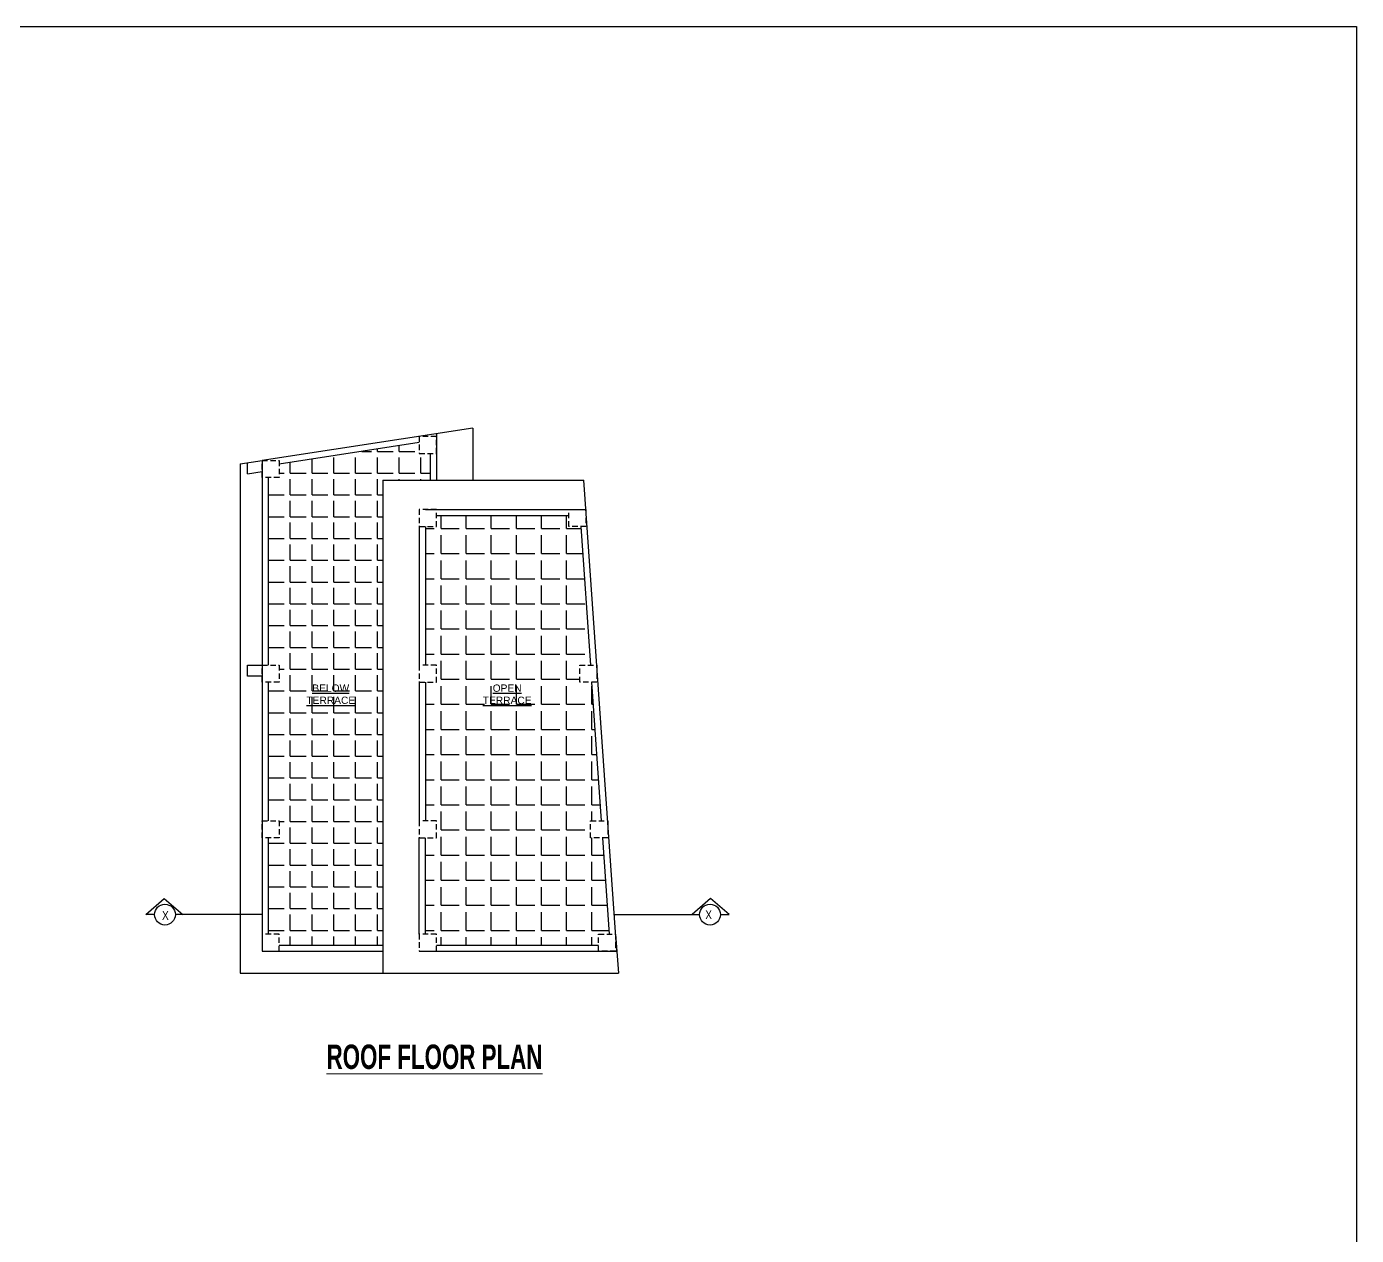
# Model space of a CAD drawing. Header units: inches. Extents: x -5096374 to -5070857, y -3259973 to -3243900.
# Drawn here: x -5071949 to -5070857, y -3258631 to -3257639 of the extents above; entities that cross this region are included whole.
import ezdxf

# ---------------------------------------------------------------- set-up
doc = ezdxf.new("R2010")
doc.units = ezdxf.units.IN
doc.header["$LTSCALE"] = 2
doc.header["$MEASUREMENT"] = 0
doc.linetypes.add('HIDDEN', pattern=[0.375, 0.25, -0.125])
doc.layers.get('0').update_dxf_attribs({"linetype": 'CONTINUOUS'})
doc.layers.add('A-Hatch', color=7, linetype='CONTINUOUS')
doc.layers.add('TEXT', color=181, linetype='CONTINUOUS', lineweight=25)
doc.layers.add('Text-100.w', color=254, linetype='CONTINUOUS', lineweight=9)
doc.styles.add('ARAIL', font='ARIALN.TTF')
doc.styles.add('Arial', font='arial.ttf', dxfattribs={"width": 0.8, "height": 12})
doc.styles.add('arial.', font='arial.ttf')

msp = doc.modelspace()

# ---------------------------------------------------------------- hatches: boundary and pattern name
at = {"layer": 'A-Hatch', "ltscale": 0.5}
h = msp.add_hatch(dxfattribs=at)
h.set_pattern_fill('ANGLE', color=256, scale=65)
h.set_pattern_definition([(0, (17816.598, 410.574), (0, 17.875), [13, -4.875]), (90, (17816.598, 410.574), (-17.875, 1e-15), [13, -4.875])])
h.paths.add_polyline_path([(-5071656.2, -3258011.1), (-5071617.2, -3258011.1), (-5071617.2, -3257989.1), (-5071626.2, -3257989.1), (-5071626.2, -3257980.2), (-5071741.2, -3257997.8), (-5071741.2, -3258008.9), (-5071750.2, -3258008.9), (-5071750.2, -3258162.9), (-5071741.2, -3258162.9), (-5071741.2, -3258176.9), (-5071750.2, -3258176.9), (-5071750.2, -3258290.7), (-5071741.2, -3258290.7), (-5071741.2, -3258304.7), (-5071750.2, -3258304.7), (-5071750.2, -3258383.7), (-5071741.2, -3258383.7), (-5071741.2, -3258392.7), (-5071656.2, -3258392.7)])
h.paths.add_polyline_path([(-5071720.3, -3258197.5), (-5071677.2, -3258197.5), (-5071677.2, -3258175.1), (-5071720.3, -3258175.1)], flags=24)
h = msp.add_hatch(dxfattribs=at)
h.set_pattern_fill('ANGLE', color=256, scale=75)
h.set_pattern_definition([(0, (17816.598, 410.574), (0, 20.625), [15, -5.625]), (90, (17816.598, 410.574), (-20.625, 1e-15), [15, -5.625])])
h.paths.add_polyline_path([(-5071484.5, -3258176.9), (-5071494.5, -3258176.9), (-5071494.5, -3258162.9), (-5071485.5, -3258162.9), (-5071493.4, -3258049.1), (-5071503.4, -3258049.1), (-5071503.4, -3258040.1), (-5071612.2, -3258040.1), (-5071612.2, -3258049.1), (-5071621.2, -3258049.1), (-5071621.2, -3258162.9), (-5071612.2, -3258162.9), (-5071612.2, -3258176.9), (-5071621.2, -3258176.9), (-5071621.2, -3258290.7), (-5071612.2, -3258290.7), (-5071612.2, -3258304.7), (-5071621.2, -3258304.7), (-5071621.2, -3258383.7), (-5071612.2, -3258383.7), (-5071612.2, -3258392.7), (-5071479.1, -3258392.7), (-5071479.1, -3258383.7), (-5071470.1, -3258383.7), (-5071475.6, -3258304.7), (-5071485.6, -3258304.7), (-5071485.6, -3258290.7), (-5071476.6, -3258290.7)])
h.paths.add_polyline_path([(-5071575.5, -3258197.5), (-5071532.5, -3258197.5), (-5071532.5, -3258175.1), (-5071575.5, -3258175.1)], flags=24)

# ---------------------------------------------------------------- linework, layer by layer
at = {"ltscale": 0.5}
for p, q in [((-5071582.2, -3257968.4), (-5071755.2, -3257994.9)), ((-5071612.2, -3257973), (-5071612.2, -3258011.1)), ((-5071582.2, -3257968.4), (-5071582.2, -3258011.1)), ((-5071626.2, -3257980.2), (-5071741.2, -3257997.8)), ((-5071773.2, -3257997.7), (-5071755.2, -3257994.9)), ((-5071773.2, -3257997.7), (-5071773.2, -3258415.7)), ((-5071767.2, -3258005.8), (-5071767.2, -3257996.7)), ((-5071755.2, -3257994.9), (-5071755.2, -3258162.9)), ((-5071617.2, -3257989.1), (-5071617.2, -3258011.1)), ((-5071767.2, -3258005.8), (-5071755.2, -3258004)), ((-5071750.2, -3258008.9), (-5071750.2, -3258162.9)), ((-5071656.2, -3258011.1), (-5071656.2, -3258415.7)), ((-5071656.2, -3258011.1), (-5071491.1, -3258011.1)), ((-5071464.1, -3258397.7), (-5071491.1, -3258011.1)), ((-5071621.2, -3258035.1), (-5071612.2, -3258035.1)), ((-5071612.2, -3258035.1), (-5071489.4, -3258035.1)), ((-5071612.2, -3258040.1), (-5071503.4, -3258040.1)), ((-5071626.2, -3258049.1), (-5071626.2, -3258162.9)), ((-5071621.2, -3258049.1), (-5071621.2, -3258162.9)), ((-5071485.5, -3258162.9), (-5071493.4, -3258049.1)), ((-5071767.2, -3258162.9), (-5071755.2, -3258162.9)), ((-5071767.2, -3258171.9), (-5071767.2, -3258162.9)), ((-5071755.2, -3258171.9), (-5071767.2, -3258171.9)), ((-5071755.2, -3258162.9), (-5071755.2, -3258397.7)), ((-5071750.2, -3258176.9), (-5071750.2, -3258290.7)), ((-5071626.2, -3258176.9), (-5071626.2, -3258290.7)), ((-5071621.2, -3258176.9), (-5071621.2, -3258290.7)), ((-5071476.6, -3258290.7), (-5071484.5, -3258176.9)), ((-5071750.2, -3258304.7), (-5071750.2, -3258383.7)), ((-5071750.2, -3258304.7), (-5071750.2, -3258383.7)), ((-5071626.2, -3258383.7), (-5071626.2, -3258304.7)), ((-5071621.2, -3258383.7), (-5071621.2, -3258304.7)), ((-5071470.1, -3258383.7), (-5071475.6, -3258304.7)), ((-5071465.1, -3258383.7), (-5071462.8, -3258415.7)), ((-5071755.2, -3258397.7), (-5071656.2, -3258397.7)), ((-5071741.2, -3258392.7), (-5071656.2, -3258392.7)), ((-5071626.2, -3258397.7), (-5071464.1, -3258397.7)), ((-5071612.2, -3258392.7), (-5071479.1, -3258392.7)), ((-5071773.2, -3258415.7), (-5071462.8, -3258415.7))]:
    msp.add_line(p, q, dxfattribs=at)
at = {"color": 3, "ltscale": 0.5}
msp.add_lwpolyline([(-5075049.7, -3257638.7), (-5070857, -3257638.7), (-5070857, -3259623.5), (-5075049.7, -3259623.5)], close=True, dxfattribs=at)
at = {"linetype": 'HIDDEN', "ltscale": 9}
for points in [[(-5071612.2, -3257975.1), (-5071626.2, -3257975.1), (-5071626.2, -3257989.1), (-5071612.2, -3257989.1)], [(-5071755.2, -3257994.9), (-5071741.2, -3257994.9), (-5071741.2, -3258008.9), (-5071755.2, -3258008.9)], [(-5071612.2, -3258035.1), (-5071626.2, -3258035.1), (-5071626.2, -3258049.1), (-5071612.2, -3258049.1)], [(-5071503.4, -3258035.1), (-5071489.4, -3258035.1), (-5071489.4, -3258049.1), (-5071503.4, -3258049.1)], [(-5071755.2, -3258162.9), (-5071741.2, -3258162.9), (-5071741.2, -3258176.9), (-5071755.2, -3258176.9)], [(-5071612.2, -3258162.9), (-5071626.2, -3258162.9), (-5071626.2, -3258176.9), (-5071612.2, -3258176.9)], [(-5071494.5, -3258162.9), (-5071480.5, -3258162.9), (-5071480.5, -3258176.9), (-5071494.5, -3258176.9)], [(-5071755.2, -3258290.7), (-5071741.2, -3258290.7), (-5071741.2, -3258304.7), (-5071755.2, -3258304.7)], [(-5071612.2, -3258290.7), (-5071626.2, -3258290.7), (-5071626.2, -3258304.7), (-5071612.2, -3258304.7)], [(-5071485.6, -3258290.7), (-5071471.6, -3258290.7), (-5071471.6, -3258304.7), (-5071485.6, -3258304.7)], [(-5071741.2, -3258383.7), (-5071755.2, -3258383.7), (-5071755.2, -3258397.7), (-5071741.2, -3258397.7)], [(-5071612.2, -3258383.7), (-5071626.2, -3258383.7), (-5071626.2, -3258397.7), (-5071612.2, -3258397.7)], [(-5071479.1, -3258383.7), (-5071465.1, -3258383.7), (-5071465.1, -3258397.7), (-5071479.1, -3258397.7)]]:
    msp.add_lwpolyline(points, close=True, dxfattribs=at)
at = {"layer": 'TEXT'}
for points in [[(-5071843.6, -3258367.7), (-5071850.7, -3258367.7), (-5071835.6, -3258354.6), (-5071820.4, -3258367.7)], [(-5071379.1, -3258367.7), (-5071372, -3258367.7), (-5071387.1, -3258354.6), (-5071402.2, -3258367.7)], [(-5071755.2, -3258367.7), (-5071826.5, -3258367.7)], [(-5071466.2, -3258367.7), (-5071396.2, -3258367.7)]]:
    msp.add_lwpolyline(points, dxfattribs=at)
for centre in [(-5071835, -3258367.7), (-5071387.6, -3258367.7)]:
    msp.add_circle(centre, 8.53, dxfattribs=at)

# ---------------------------------------------------------------- texts
at = {"layer": 'TEXT', "lineweight": -2, "char_height": 6, "width": 127.506, "attachment_point": 5, "style": 'arial.'}
for s, insert in [('{\\LBELOW \\PTERRACE}', (-5071698.9, -3258186.8)), ('{\\LOPEN\\PTERRACE}', (-5071554.1, -3258186.8))]:
    msp.add_mtext(s, dxfattribs=dict(at, insert=insert))
at = {"layer": 'TEXT', "char_height": 7.2, "style": 'ARAIL'}
for insert, attachment_point in [((-5071831.9, -3258364.8), 3), ((-5071391.5, -3258364.2), 1)]:
    msp.add_mtext_dynamic_manual_height_columns('X', width=125.465, gutter_width=90, heights=[0], dxfattribs=dict(at, insert=insert, attachment_point=attachment_point))
at = {"layer": 'Text-100.w', "insert": (-5071616.3, -3258474.4), "char_height": 20, "width": 569.102, "attachment_point": 2, "style": 'Arial'}
msp.add_mtext('\\A1;{\\fArial Narrow|b1|i0|c0|p34;\\L ROOF FLOOR PLAN}', dxfattribs=at)

doc.saveas('drawing.dxf')
